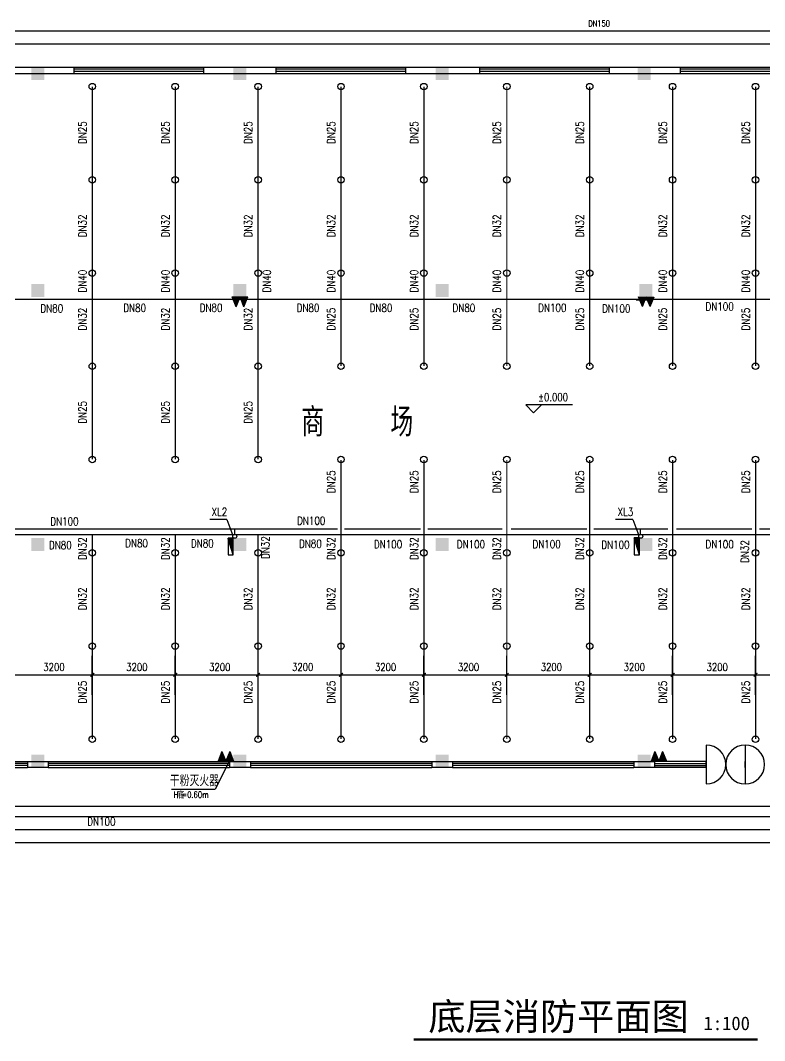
# Model space of a CAD drawing. Extents: x -59612 to 32938, y -7258 to 51372.
# Drawn here: x -39952 to -12664, y -7258 to 30161 of the extents above; entities that cross this region are included whole.
import ezdxf
from ezdxf.enums import TextEntityAlignment as Align

# ---------------------------------------------------------------- set-up
doc = ezdxf.new("R2010")
doc.units = 0
doc.header["$LTSCALE"] = 1000
doc.header["$MEASUREMENT"] = 0
doc.linetypes.add('DASH', pattern=[0.35, 0.25, -0.1])
doc.layers.get('0').update_dxf_attribs({"linetype": 'CONTINUOUS'})
for name, color, linetype in [('DIM', 2, 'CONTINUOUS'), ('P_LS_', 6, 'CONTINUOUS'), ('P_PL_', 4, 'CONTINUOUS'), ('P_PL_PT', 7, 'CONTINUOUS'), ('P_XF_GJ', 7, 'CONTINUOUS'), ('PUB_TEXT', 7, 'CONTINUOUS'), ('WALL', 4, 'CONTINUOUS'), ('WINDOW_TEXT', 7, 'CONTINUOUS'), ('墙线__窗台线', 7, 'CONTINUOUS')]:
    doc.layers.add(name, color=color, linetype=linetype)
doc.styles.add('-宋体', font='', dxfattribs={"width": 0.8})
doc.styles.add('_HZTXT', font='txt.shx', dxfattribs={"width": 0.8, "bigfont": 'hztxt.shx'})
doc.styles.add('DIM_FONT', font='SIMPLEX.shx', dxfattribs={"width": 0.8})
doc.styles.add('SIMPLEX', font='SIMPLEX.SHX')
doc.styles.get('-宋体').set_extended_font_data('SimSun')

# ---------------------------------------------------------------- blocks, each defined once
blk = doc.blocks.new('_FZH')
blk.add_solid([(-0.5, -0.5), (0.5, -0.5), (-0.5, 0.5), (0.5, 0.5)])
blk = doc.blocks.new('_WBLK')
for p, q in [((-0.5, 0.5), (0.5, 0.5)), ((0.5, 0.167), (-0.5, 0.167)), ((0.5, -0.167), (-0.5, -0.167)), ((-0.5, -0.5), (0.5, -0.5))]:
    blk.add_line(p, q)
at = {"layer": 'WINDOW_TEXT', "style": 'SIMPLEX', "flags": 9}
blk.add_attdef('A', text='', height=1, dxfattribs=at).set_placement((0, 1.5), align=Align.MIDDLE)
blk = doc.blocks.new('*X16')
at = {"color": 0}
for p, q in [((7200.39375, 5700.39375), (7201, 5700.39375)), ((7200.4, 5700.4), (7201, 5700.4)), ((7200.40625, 5700.40625), (7201, 5700.40625)), ((7200.4125, 5700.4125), (7201, 5700.4125)), ((7200.41875, 5700.41875), (7201, 5700.41875)), ((7200.425, 5700.425), (7201, 5700.425)), ((7200.43125, 5700.43125), (7201, 5700.43125)), ((7200.4375, 5700.4375), (7201, 5700.4375)), ((7200.44375, 5700.44375), (7201, 5700.44375)), ((7200.45, 5700.45), (7201, 5700.45)), ((7200.45625, 5700.45625), (7201, 5700.45625)), ((7200.4625, 5700.4625), (7201, 5700.4625)), ((7200.46875, 5700.46875), (7201, 5700.46875)), ((7200.475, 5700.475), (7201, 5700.475)), ((7200.48125, 5700.48125), (7201, 5700.48125)), ((7200.4875, 5700.4875), (7201, 5700.4875)), ((7200.49375, 5700.49375), (7201, 5700.49375)), ((7200.5, 5700.5), (7201, 5700.5)), ((7200.50625, 5700.50625), (7201, 5700.50625)), ((7200.5125, 5700.5125), (7201, 5700.5125)), ((7200.51875, 5700.51875), (7201, 5700.51875)), ((7200.525, 5700.525), (7201, 5700.525)), ((7200.53125, 5700.53125), (7201, 5700.53125)), ((7200.5375, 5700.5375), (7201, 5700.5375)), ((7200.54375, 5700.54375), (7201, 5700.54375)), ((7200.55, 5700.55), (7201, 5700.55)), ((7200.55625, 5700.55625), (7201, 5700.55625)), ((7200.5625, 5700.5625), (7201, 5700.5625)), ((7200.56875, 5700.56875), (7201, 5700.56875)), ((7200.575, 5700.575), (7201, 5700.575)), ((7200.58125, 5700.58125), (7201, 5700.58125)), ((7200.5875, 5700.5875), (7201, 5700.5875)), ((7200.59375, 5700.59375), (7201, 5700.59375)), ((7200.6, 5700.6), (7201, 5700.6)), ((7200.60625, 5700.60625), (7201, 5700.60625)), ((7200.6125, 5700.6125), (7201, 5700.6125)), ((7200.61875, 5700.61875), (7201, 5700.61875)), ((7200.625, 5700.625), (7201, 5700.625)), ((7200.63125, 5700.63125), (7201, 5700.63125)), ((7200.6375, 5700.6375), (7201, 5700.6375)), ((7200.64375, 5700.64375), (7201, 5700.64375)), ((7200.65, 5700.65), (7201, 5700.65)), ((7200.65625, 5700.65625), (7201, 5700.65625)), ((7200.6625, 5700.6625), (7201, 5700.6625)), ((7200.66875, 5700.66875), (7201, 5700.66875)), ((7200.675, 5700.675), (7201, 5700.675)), ((7200.68125, 5700.68125), (7201, 5700.68125)), ((7200.6875, 5700.6875), (7201, 5700.6875)), ((7200.69375, 5700.69375), (7201, 5700.69375)), ((7200.7, 5700.7), (7201, 5700.7)), ((7200.70625, 5700.70625), (7201, 5700.70625)), ((7200.7125, 5700.7125), (7201, 5700.7125)), ((7200.71875, 5700.71875), (7201, 5700.71875)), ((7200.725, 5700.725), (7201, 5700.725)), ((7200.73125, 5700.73125), (7201, 5700.73125)), ((7200.7375, 5700.7375), (7201, 5700.7375)), ((7200.74375, 5700.74375), (7201, 5700.74375)), ((7200.75, 5700.75), (7201, 5700.75)), ((7200.75625, 5700.75625), (7201, 5700.75625)), ((7200.7625, 5700.7625), (7201, 5700.7625)), ((7200.76875, 5700.76875), (7201, 5700.76875)), ((7200.775, 5700.775), (7201, 5700.775)), ((7200.78125, 5700.78125), (7201, 5700.78125)), ((7200.7875, 5700.7875), (7201, 5700.7875)), ((7200.79375, 5700.79375), (7201, 5700.79375)), ((7200.8, 5700.8), (7201, 5700.8)), ((7200.80625, 5700.80625), (7201, 5700.80625)), ((7200.8125, 5700.8125), (7201, 5700.8125)), ((7200.81875, 5700.81875), (7201, 5700.81875)), ((7200.825, 5700.825), (7201, 5700.825)), ((7200.83125, 5700.83125), (7201, 5700.83125)), ((7200.8375, 5700.8375), (7201, 5700.8375)), ((7200.84375, 5700.84375), (7201, 5700.84375)), ((7200.85, 5700.85), (7201, 5700.85)), ((7200.85625, 5700.85625), (7201, 5700.85625)), ((7200.8625, 5700.8625), (7201, 5700.8625)), ((7200.86875, 5700.86875), (7201, 5700.86875)), ((7200.875, 5700.875), (7201, 5700.875)), ((7200.88125, 5700.88125), (7201, 5700.88125)), ((7200.8875, 5700.8875), (7201, 5700.8875)), ((7200.89375, 5700.89375), (7201, 5700.89375)), ((7200.9, 5700.9), (7201, 5700.9)), ((7200.90625, 5700.90625), (7201, 5700.90625)), ((7200.9125, 5700.9125), (7201, 5700.9125)), ((7200.91875, 5700.91875), (7201, 5700.91875)), ((7200.925, 5700.925), (7201, 5700.925)), ((7200.93125, 5700.93125), (7201, 5700.93125)), ((7200.9375, 5700.9375), (7201, 5700.9375)), ((7200.94375, 5700.94375), (7201, 5700.94375)), ((7200.95, 5700.95), (7201, 5700.95)), ((7200.95625, 5700.95625), (7201, 5700.95625)), ((7200.9625, 5700.9625), (7201, 5700.9625)), ((7200.96875, 5700.96875), (7201, 5700.96875)), ((7200.975, 5700.975), (7201, 5700.975)), ((7200.98125, 5700.98125), (7201, 5700.98125)), ((7200.9875, 5700.9875), (7201, 5700.9875)), ((7200.99375, 5700.99375), (7201, 5700.99375)), ((7200.00625, 5700.00625), (7201, 5700.00625)), ((7200.0125, 5700.0125), (7201, 5700.0125)), ((7200.01875, 5700.01875), (7201, 5700.01875)), ((7200.025, 5700.025), (7201, 5700.025)), ((7200.03125, 5700.03125), (7201, 5700.03125)), ((7200.0375, 5700.0375), (7201, 5700.0375)), ((7200.04375, 5700.04375), (7201, 5700.04375)), ((7200.05, 5700.05), (7201, 5700.05)), ((7200.05625, 5700.05625), (7201, 5700.05625)), ((7200.0625, 5700.0625), (7201, 5700.0625)), ((7200.06875, 5700.06875), (7201, 5700.06875)), ((7200.075, 5700.075), (7201, 5700.075)), ((7200.08125, 5700.08125), (7201, 5700.08125)), ((7200.0875, 5700.0875), (7201, 5700.0875)), ((7200.09375, 5700.09375), (7201, 5700.09375)), ((7200.1, 5700.1), (7201, 5700.1)), ((7200.10625, 5700.10625), (7201, 5700.10625)), ((7200.1125, 5700.1125), (7201, 5700.1125)), ((7200.11875, 5700.11875), (7201, 5700.11875)), ((7200.125, 5700.125), (7201, 5700.125)), ((7200.13125, 5700.13125), (7201, 5700.13125)), ((7200.1375, 5700.1375), (7201, 5700.1375)), ((7200.14375, 5700.14375), (7201, 5700.14375)), ((7200.15, 5700.15), (7201, 5700.15)), ((7200.15625, 5700.15625), (7201, 5700.15625)), ((7200.1625, 5700.1625), (7201, 5700.1625)), ((7200.16875, 5700.16875), (7201, 5700.16875)), ((7200.175, 5700.175), (7201, 5700.175)), ((7200.18125, 5700.18125), (7201, 5700.18125)), ((7200.1875, 5700.1875), (7201, 5700.1875)), ((7200.19375, 5700.19375), (7201, 5700.19375)), ((7200.2, 5700.2), (7201, 5700.2)), ((7200.20625, 5700.20625), (7201, 5700.20625)), ((7200.2125, 5700.2125), (7201, 5700.2125)), ((7200.21875, 5700.21875), (7201, 5700.21875)), ((7200.225, 5700.225), (7201, 5700.225)), ((7200.23125, 5700.23125), (7201, 5700.23125)), ((7200.2375, 5700.2375), (7201, 5700.2375)), ((7200.24375, 5700.24375), (7201, 5700.24375)), ((7200.25, 5700.25), (7201, 5700.25)), ((7200.25625, 5700.25625), (7201, 5700.25625)), ((7200.2625, 5700.2625), (7201, 5700.2625)), ((7200.26875, 5700.26875), (7201, 5700.26875)), ((7200.275, 5700.275), (7201, 5700.275)), ((7200.28125, 5700.28125), (7201, 5700.28125)), ((7200.2875, 5700.2875), (7201, 5700.2875)), ((7200.29375, 5700.29375), (7201, 5700.29375)), ((7200.3, 5700.3), (7201, 5700.3)), ((7200.30625, 5700.30625), (7201, 5700.30625)), ((7200.3125, 5700.3125), (7201, 5700.3125)), ((7200.31875, 5700.31875), (7201, 5700.31875)), ((7200.325, 5700.325), (7201, 5700.325)), ((7200.33125, 5700.33125), (7201, 5700.33125)), ((7200.3375, 5700.3375), (7201, 5700.3375)), ((7200.34375, 5700.34375), (7201, 5700.34375)), ((7200.35, 5700.35), (7201, 5700.35)), ((7200.35625, 5700.35625), (7201, 5700.35625)), ((7200.3625, 5700.3625), (7201, 5700.3625)), ((7200.36875, 5700.36875), (7201, 5700.36875)), ((7200.375, 5700.375), (7201, 5700.375)), ((7200.38125, 5700.38125), (7201, 5700.38125)), ((7200.3875, 5700.3875), (7201, 5700.3875))]:
    blk.add_line(p, q, dxfattribs=at)
blk = doc.blocks.new('_SXHS')
for p, q in [((0.5, 0.5), (-0.5, 0.5)), ((-0.5, 0.5), (-0.5, -0.5)), ((0.5, 0.5), (-0.5, -0.5)), ((0.5, -0.5), (0.5, 0.5)), ((-0.5, -0.5), (0.5, -0.5))]:
    blk.add_line(p, q)
at = {"rotation": 180}
blk.add_blockref('*X16', (7200.5, 5700.5), dxfattribs=at)
blk = doc.blocks.new('PM_PTA')
blk.add_circle((0, 0), 125)
blk = doc.blocks.new('_DIMX')
blk.add_line((-150, 0), (150, 0))
at = {"const_width": 50}
blk.add_lwpolyline([(-70, -70), (70, 70)], dxfattribs=at)
blk = doc.blocks.new('_LINKPT1')
blk.add_line((0, 0), (0, 0))

msp = doc.modelspace()

# ---------------------------------------------------------------- linework, layer by layer
for p, q in [((-32041.5, 19660.8), (-32184, 20017)), ((-32184, 20017), (-31899, 20017)), ((-32041.5, 19660.8), (-31899, 20017)), ((-31899, 20017), (-31614, 20017)), ((-31756.5, 19660.8), (-31899, 20017)), ((-31756.5, 19660.8), (-31614, 20017)), ((-17372.9, 19915.3), (-17087.9, 19915.3)), ((-17144.6, 19666.2), (-17287.1, 20022.5)), ((-17144.6, 19666.2), (-17002.1, 20022.5)), ((-17087.9, 19915.3), (-16802.9, 19915.3)), ((-16859.6, 19666.2), (-17002.1, 20022.5)), ((-16859.6, 19666.2), (-16717.1, 20022.5)), ((-32563.1, 3344.6), (-32705.6, 2988.4)), ((-32563.1, 3344.6), (-32420.6, 2988.4)), ((-32278.1, 3344.6), (-32420.6, 2988.4)), ((-32278.1, 3344.6), (-32135.6, 2988.4)), ((-16686.1, 3345.8), (-16828.6, 2989.6)), ((-16686.1, 3345.8), (-16543.6, 2989.6)), ((-16401.1, 3345.8), (-16543.6, 2989.6)), ((-16401.1, 3345.8), (-16258.6, 2989.6)), ((-32851, 2983), (-32566, 2983)), ((-32566, 2983), (-32281, 2983)), ((-16828.6, 2989.6), (-16543.6, 2989.6)), ((-16543.6, 2989.6), (-16258.6, 2989.6))]:
    msp.add_line(p, q)
at = {"color": 7}
for p, q in [((-37316, 5422.7), (-37316, 6855)), ((-37316, 5422.7), (-37316, 6855)), ((-37316, 5422.7), (-37316, 6855)), ((-34276, 5422.7), (-34276, 6855)), ((-34276, 5422.7), (-34276, 6855)), ((-34276, 5422.7), (-34276, 6855)), ((-31236, 5422.7), (-31236, 6855)), ((-31236, 5422.7), (-31236, 6855)), ((-31236, 5422.7), (-31236, 6855)), ((-28196, 5422.7), (-28196, 6855)), ((-28196, 5422.7), (-28196, 6855)), ((-25156, 5422.7), (-25156, 6855)), ((-25156, 5422.7), (-25156, 6855)), ((-25156, 5422.7), (-25156, 6855)), ((-22116, 5422.7), (-22116, 6855)), ((-22116, 5422.7), (-22116, 6855)), ((-22116, 5422.7), (-22116, 6855)), ((-19076, 5422.7), (-19076, 6855)), ((-19076, 5422.7), (-19076, 6855)), ((-19076, 5422.7), (-19076, 6855)), ((-16036, 5422.7), (-16036, 6855)), ((-16036, 5422.7), (-16036, 6855)), ((-12996, 5422.7), (-12996, 6855)), ((-12996, 5422.7), (-12996, 6855)), ((-12996, 5422.7), (-12996, 6855))]:
    msp.add_line(p, q, dxfattribs=at)
at = {"color": 0, "linetype": 'ByBlock'}
for p, q in [((-40356, 6155.6), (-37316, 6155.6)), ((-37316, 6155.6), (-34276, 6155.6)), ((-34276, 6155.6), (-31236, 6155.6)), ((-31236, 6155.6), (-28196, 6155.6)), ((-28196, 6155.6), (-25156, 6155.6)), ((-25156, 6155.6), (-22116, 6155.6)), ((-22116, 6155.6), (-19076, 6155.6)), ((-19076, 6155.6), (-16036, 6155.6)), ((-16036, 6155.6), (-12996, 6155.6)), ((-12996, 6155.6), (-9956, 6155.6))]:
    msp.add_line(p, q, dxfattribs=at)
for points in [[(-32184, 20017), (-32041.5, 19660.8), (-31899, 20017)], [(-31899, 20017), (-31756.5, 19660.8), (-31614, 20017)], [(-17287.1, 20022.5), (-17144.6, 19666.2), (-17002.1, 20022.5)], [(-17002.1, 20022.5), (-16859.6, 19666.2), (-16717.1, 20022.5)], [(-32705.6, 2988.4), (-32563.1, 3344.6), (-32420.6, 2988.4)], [(-32420.6, 2988.4), (-32278.1, 3344.6), (-32135.6, 2988.4)], [(-16828.6, 2989.6), (-16686.1, 3345.8), (-16543.6, 2989.6)], [(-16543.6, 2989.6), (-16401.1, 3345.8), (-16258.6, 2989.6)]]:
    msp.add_solid(points)
at = {"layer": 'DIM', "const_width": 80}
msp.add_lwpolyline([(-25526.3, -7218.2), (-12921.8, -7218.2)], dxfattribs=at)
at = {"layer": 'P_LS_', "const_width": 47.5}
for points in [[(-44210.3, 29773), (-7068, 29773)], [(-28324, 11501.1), (-47098, 11501.1)], [(-32090.9, 11317.1), (-32090.9, 11509.7)], [(-25271.6, 11501.1), (-28068.5, 11501.1)], [(-22280.4, 11501.1), (-25016.1, 11501.1)], [(-19173.4, 11501.1), (-21961, 11501.1)], [(-16203.5, 11501.1), (-18928.6, 11501.1)], [(-17218.9, 11317.1), (-17218.9, 11509.7)], [(-13128.2, 11501.1), (-15905.4, 11501.1)], [(-10115.8, 11501.1), (-12851.5, 11501.1)], [(-475, 475), (-55937.3, 475)], [(0, 0), (-55041.4, 0)]]:
    msp.add_lwpolyline(points, dxfattribs=at)
at = {"layer": 'P_PL_', "const_width": 47.5}
for points in [[(-37316, 27730.3), (-37316, 14061.6)], [(-34276, 27730.3), (-34276, 14061.6)], [(-31236, 27730.3), (-31236, 14061.6)], [(-28196, 27730.3), (-28196, 17485.2)], [(-25156, 27730.3), (-25156, 17485.2)], [(-22116, 27730.3), (-22116, 17485.2)], [(-19076, 27730.3), (-19076, 17485.2)], [(-16036, 27730.3), (-16036, 17485.2)], [(-12996, 27730.3), (-12996, 17485.2)], [(-49476, 19926.2), (-5050.4, 19926.2)], [(-28196, 14037.3), (-28196, 3798.2)], [(-25156, 14037.3), (-25156, 3798.2)], [(-22116, 14037.3), (-22116, 3798.2)], [(-19076, 14037.3), (-19076, 3798.2)], [(-16036, 14037.3), (-16036, 3798.2)], [(-12996, 14037.3), (-12996, 3798.2)], [(-46436, 11293.2), (-5998.7, 11293.2)], [(-37316, 11293.2), (-37316, 3798.2)], [(-34276, 11293.2), (-34276, 3798.2)], [(-31236, 11293.2), (-31236, 3798.2)]]:
    msp.add_lwpolyline(points, dxfattribs=at)
at = {"layer": 'PUB_TEXT'}
for p, q in [((-32382.9, 11855.9), (-32164.1, 11273.2)), ((-17496.4, 11855.9), (-17277.6, 11273.2)), ((-32798.6, 1970.3), (-32275.1, 3016))]:
    msp.add_line(p, q, dxfattribs=at)
at = {"layer": 'PUB_TEXT', "ltscale": 0.25}
msp.add_line((-34412.8, 1967), (-32813, 1967), dxfattribs=at)
at = {"layer": 'PUB_TEXT'}
for centre in [(-32092.1, 11237.6), (-17205.6, 11237.6)]:
    msp.add_circle(centre, 71.2, dxfattribs=at)
at = {"layer": 'WALL', "color": 7}
for p, q in [((-55100, 29298), (-6593, 29298)), ((-40641, 28443), (-37981, 28443)), ((-37981, 28215), (-37981, 28443)), ((-37981, 28443), (-33231, 28443)), ((-33231, 28443), (-30571, 28443)), ((-33231, 28215), (-33231, 28443)), ((-30571, 28215), (-30571, 28443)), ((-30571, 28443), (-25821, 28443)), ((-25821, 28443), (-23102.6, 28443)), ((-25821, 28215), (-25821, 28443)), ((-23102.6, 28215), (-23102.6, 28443)), ((-23094.5, 28443), (-18344.5, 28443)), ((-18344.5, 28443), (-15684.5, 28443)), ((-18344.5, 28215), (-18344.5, 28443)), ((-15751, 28215), (-15751, 28443)), ((-15751, 28443), (-11001, 28443)), ((-40641, 28215), (-37981, 28215)), ((-33231, 28367), (-37981, 28367)), ((-33231, 28291), (-37981, 28291)), ((-37981, 28215), (-33231, 28215)), ((-33231, 28215), (-30571, 28215)), ((-25821, 28367), (-30571, 28367)), ((-25821, 28291), (-30571, 28291)), ((-30571, 28215), (-25821, 28215)), ((-25821, 28215), (-23102.6, 28215)), ((-18344.5, 28367), (-23094.5, 28367)), ((-18344.5, 28291), (-23094.5, 28291)), ((-23094.5, 28215), (-18344.5, 28215)), ((-18344.5, 28215), (-15684.5, 28215)), ((-11001, 28367), (-15751, 28367)), ((-11001, 28291), (-15751, 28291)), ((-15751, 28215), (-11001, 28215)), ((-21133.4, 15771.3), (-21418.4, 16056.3)), ((-19705.7, 16056.3), (-21418.4, 16056.3)), ((-20848.4, 16056.3), (-21133.4, 15771.3)), ((-14801, 3581.5), (-14801, 2156.5)), ((-13376, 3581.5), (-13376, 2156.5)), ((-13376, 3581.5), (-13376, 2156.5)), ((-39691, 2983), (-38931, 2983)), ((-39691, 2983), (-39691, 2755)), ((-38931, 2755), (-39691, 2755)), ((-38931, 2983), (-38931, 2755)), ((-38931, 2983), (-32281, 2983)), ((-32281, 2907), (-38931, 2907)), ((-32281, 2831), (-38931, 2831)), ((-38931, 2755), (-32281, 2755)), ((-32281, 2983), (-31521, 2983)), ((-32281, 2983), (-32281, 2755)), ((-31521, 2755), (-32281, 2755)), ((-31521, 2983), (-31521, 2755)), ((-31521, 2983), (-24871, 2983)), ((-24871, 2907), (-31521, 2907)), ((-24871, 2831), (-31521, 2831)), ((-31521, 2755), (-24871, 2755)), ((-24871, 2983), (-24111, 2983)), ((-24871, 2983), (-24871, 2755)), ((-24111, 2755), (-24871, 2755)), ((-24111, 2983), (-24111, 2755)), ((-24111, 2983), (-17461, 2983)), ((-17461, 2907), (-24111, 2907)), ((-17461, 2831), (-24111, 2831)), ((-24111, 2755), (-17461, 2755)), ((-17461, 2983), (-16701, 2983)), ((-17461, 2983), (-17461, 2755)), ((-16701, 2755), (-17461, 2755)), ((-16701, 2983), (-16701, 2755)), ((-14801, 2983), (-16701, 2983)), ((-16701, 2907), (-14801, 2907)), ((-16701, 2831), (-14801, 2831)), ((-14801, 2755), (-16701, 2755)), ((-14801, 2755), (-14801, 2983)), ((-13376, 2755), (-13376, 2983)), ((-1805, 1330), (-55100, 1330)), ((-950, 950), (-55100, 950))]:
    msp.add_line(p, q, dxfattribs=at)
for centre, start, end in [((-14801, 2869), 270, 90), ((-13376, 2869), 90, 270), ((-13376, 2869), 270, 90)]:
    msp.add_arc(centre, 712.5, start, end, dxfattribs=at)
for points in [[(-39548.5, 27975.6), (-39073.5, 27975.6), (-39548.5, 28450.6), (-39073.5, 28450.6)], [(-32138.5, 27974.5), (-31663.5, 27974.5), (-32138.5, 28449.5), (-31663.5, 28449.5)], [(-24728.5, 27974.5), (-24253.5, 27974.5), (-24728.5, 28449.5), (-24253.5, 28449.5)], [(-17314.6, 27977.8), (-16839.6, 27977.8), (-17314.6, 28452.8), (-16839.6, 28452.8)], [(-24728.5, 2752.1), (-24253.5, 2752.1), (-24728.5, 3227.1), (-24253.5, 3227.1)], [(-17318.5, 2759.4), (-16843.5, 2759.4), (-17318.5, 3234.4), (-16843.5, 3234.4)]]:
    msp.add_solid(points, dxfattribs=at)
at = {"layer": '墙线__窗台线', "color": 255}
for p, q in [((-32381.7, 11860.3), (-33011, 11860.3)), ((-17495.2, 11860.3), (-18124.5, 11860.3))]:
    msp.add_line(p, q, dxfattribs=at)

# ---------------------------------------------------------------- block references
at = {"yscale": 475, "zscale": 475, "rotation": 90}
for p, xscale in [((-32041.5, 20017), 475), ((-31756.5, 20017), 475), ((-17230.4, 19915.3), 475), ((-16945.4, 19915.3), 475), ((-32708.5, 2983), -475), ((-32423.5, 2983), -475), ((-16686.1, 2989.6), -475), ((-16401.1, 2989.6), -475)]:
    msp.add_blockref('_LINKPT1', p, dxfattribs=dict(at, xscale=xscale))
at = {"color": 0, "linetype": 'ByBlock', "xscale": 0.95, "yscale": 0.95, "zscale": 0.95}
for p in [(-37316, 6159.2), (-37316, 6159.2), (-37316, 6159.2), (-37316, 6155.6), (-37316, 6155.6), (-37316, 6155.6), (-34276, 6159.2), (-34276, 6159.2), (-34276, 6159.2), (-34276, 6155.6), (-34276, 6155.6), (-34276, 6155.6), (-31236, 6159.2), (-31236, 6159.2), (-31236, 6159.2), (-31236, 6155.6), (-31236, 6155.6), (-31236, 6155.6), (-28196, 6159.2), (-28196, 6159.2), (-28196, 6155.6), (-28196, 6155.6), (-25156, 6159.2), (-25156, 6159.2), (-25156, 6159.2), (-25156, 6155.6), (-25156, 6155.6), (-25156, 6155.6), (-22116, 6159.2), (-22116, 6159.2), (-22116, 6159.2), (-22116, 6155.6), (-22116, 6155.6), (-22116, 6155.6), (-19076, 6159.2), (-19076, 6159.2), (-19076, 6159.2), (-19076, 6155.6), (-19076, 6155.6), (-19076, 6155.6), (-16036, 6159.2), (-16036, 6159.2), (-16036, 6155.6), (-16036, 6155.6), (-12996, 6159.2), (-12996, 6159.2), (-12996, 6159.2), (-12996, 6155.6), (-12996, 6155.6), (-12996, 6155.6)]:
    msp.add_blockref('_DIMX', p, dxfattribs=at)
at = {"layer": 'P_PL_PT', "xscale": 0.95, "yscale": 0.95, "zscale": 0.95}
for p in [(-37316, 27733.2), (-34276, 27733.2), (-31236, 27733.2), (-28196.6, 27733.2), (-25156.6, 27733.2), (-22116.6, 27733.2), (-19076.6, 27733.2), (-16036, 27733.2), (-12996, 27733.2), (-37316, 24313.2), (-34276, 24313.2), (-31236, 24313.2), (-28196.6, 24313.2), (-25156.6, 24313.2), (-22116.6, 24313.2), (-19076.6, 24313.2), (-16036, 24313.2), (-12996, 24313.2), (-37316, 20893.2), (-34276, 20893.2), (-31236, 20893.2), (-28196.6, 20893.2), (-25156.6, 20893.2), (-22116.6, 20893.2), (-19076.6, 20893.2), (-16036, 20893.2), (-12996, 20893.2), (-37316, 17473.2), (-34276, 17473.2), (-31236, 17473.2), (-28196.6, 17473.2), (-25156.6, 17473.2), (-22116.6, 17473.2), (-19076.6, 17473.2), (-16036, 17473.2), (-12996, 17473.2), (-37316, 14053.2), (-34276, 14053.2), (-31236, 14053.2), (-28196.6, 14053.2), (-25156.6, 14053.2), (-22116.6, 14053.2), (-19076.6, 14053.2), (-16036, 14053.2), (-12996, 14053.2), (-37316, 10633.2), (-34276, 10633.2), (-31236, 10633.2), (-28196.6, 10633.2), (-25156.6, 10633.2), (-22116.6, 10633.2), (-19076.6, 10633.2), (-16036, 10633.2), (-12996, 10633.2), (-37316, 7213.2), (-34276, 7213.2), (-31236, 7213.2), (-28196.6, 7213.2), (-25156.6, 7213.2), (-22116.6, 7213.2), (-19076.6, 7213.2), (-16036, 7213.2), (-12996, 7213.2), (-37316, 3793.2), (-34276, 3793.2), (-31236, 3793.2), (-28196.6, 3793.2), (-25156.6, 3793.2), (-22116.6, 3793.2), (-19076.6, 3793.2), (-16036, 3793.2), (-12996, 3793.2)]:
    msp.add_blockref('PM_PTA', p, dxfattribs=at)
at = {"layer": 'P_XF_GJ', "xscale": 617.5, "yscale": 190, "zscale": 617.5, "rotation": 270}
for p in [(-32244.2, 10864), (-17345.9, 10872.7)]:
    msp.add_blockref('_SXHS', p, dxfattribs=at)
at = {"layer": 'WALL', "color": 7}
for name, p, xscale, yscale, zscale in [('_FZH', (-39311, 20254), 475, 475, 475), ('_FZH', (-31901, 20254), 475, 475, 475), ('_FZH', (-24491, 20254), 475, 475, 475), ('_FZH', (-17014.5, 20254), 475, 475, 475), ('_FZH', (-39311, 10940.6), 475, 475, 475), ('_FZH', (-31901, 10940.6), 475, 475, 475), ('_FZH', (-24491, 10940.6), 475, 475, 475), ('_FZH', (-17014.5, 10940.6), 475, 475, 475), ('_FZH', (-39311, 2997.1), 475, 475, 475), ('_FZH', (-31901, 2997.1), 475, 475, 475), ('_WBLK', (-40641, 2869), 1900, 227.9999999999999, 1900)]:
    msp.add_blockref(name, p, dxfattribs=dict(at, xscale=xscale, yscale=yscale, zscale=zscale))

# ---------------------------------------------------------------- texts
at = {"color": 255, "linetype": 'DASH', "style": 'DIM_FONT', "width": 0.8}
for s, height, p in [('DN150', 225.72, (-19131.3, 29934.9)), ('DN80', 293.44, (-39219.4, 19450.6)), ('DN80', 293.44, (-36179.4, 19468)), ('DN80', 293.44, (-33377.9, 19475.8)), ('DN80', 293.44, (-29822.7, 19470.8)), ('DN80', 293.44, (-27146.8, 19468)), ('DN80', 293.44, (-24106.8, 19468)), ('DN100', 293.44, (-20965, 19472.8)), ('DN100', 293.44, (-18620.8, 19443.4)), ('DN100', 293.44, (-14829.4, 19520.5)), ('XL2', 293.44, (-32941.2, 11987.1)), ('XL3', 293.44, (-18054.7, 11987.1)), ('DN100', 293.44, (-38856, 11637.5)), ('DN100', 293.44, (-29806.6, 11664.7)), ('DN80', 293.44, (-38904.6, 10768.1)), ('DN80', 293.44, (-36109.4, 10838)), ('DN80', 293.44, (-33699.2, 10831.8)), ('DN80', 293.44, (-29735.2, 10818.4)), ('DN100', 293.44, (-26989.4, 10798.2)), ('DN100', 293.44, (-23949.4, 10798.2)), ('DN100', 293.44, (-21174.9, 10802.9)), ('DN100', 293.44, (-18650.6, 10779.7)), ('DN100', 293.44, (-14829.4, 10798.2)), ('H =0.6Om', 225.72, (-34332.3, 1651)), ('DN100', 293.44, (-37501.7, 627.3))]:
    msp.add_text(s, height=height, dxfattribs=at).set_placement(p)
for s, p in [('DN25', (-37529.5, 25626.7)), ('DN25', (-34489.5, 25626.7)), ('DN25', (-31449.5, 25626.7)), ('DN25', (-28409.5, 25626.7)), ('DN25', (-25369.5, 25626.7)), ('DN25', (-22329.5, 25626.7)), ('DN25', (-19289.5, 25626.7)), ('DN25', (-16249.5, 25626.7)), ('DN25', (-13209.5, 25626.7)), ('DN32', (-37529.5, 22206.7)), ('DN32', (-34489.5, 22206.7)), ('DN32', (-31449.5, 22206.7)), ('DN32', (-28409.5, 22206.7)), ('DN32', (-25369.5, 22206.7)), ('DN32', (-22329.5, 22206.7)), ('DN32', (-19289.5, 22206.7)), ('DN32', (-16249.5, 22206.7)), ('DN32', (-13209.5, 22206.7)), ('DN40', (-37529.5, 20181.6)), ('DN40', (-34489.5, 20181.6)), ('DN40', (-30767.9, 20181.6)), ('DN40', (-28409.5, 20181.6)), ('DN40', (-25369.5, 20181.6)), ('DN40', (-22329.5, 20181.6)), ('DN40', (-19289.5, 20181.6)), ('DN40', (-16249.5, 20181.6)), ('DN40', (-13209.5, 20181.6)), ('DN32', (-37529.5, 18786.7)), ('DN32', (-34489.5, 18786.7)), ('DN32', (-31449.5, 18786.7)), ('DN25', (-28409.5, 18786.7)), ('DN25', (-25369.5, 18786.7)), ('DN25', (-22329.5, 18786.7)), ('DN25', (-19289.5, 18786.7)), ('DN25', (-16249.5, 18786.7)), ('DN25', (-13209.5, 18786.7)), ('DN25', (-37529.5, 15366.7)), ('DN25', (-34489.5, 15366.7)), ('DN25', (-31449.5, 15366.7)), ('DN25', (-28409.5, 12821.4)), ('DN25', (-25369.5, 12821.4)), ('DN25', (-22329.5, 12821.4)), ('DN25', (-19289.5, 12821.4)), ('DN25', (-16249.5, 12821.4)), ('DN25', (-13209.5, 12821.4)), ('DN32', (-37529.5, 10367.2)), ('DN32', (-34489.5, 10367.2)), ('DN32', (-30815.9, 10406.8)), ('DN32', (-28409.5, 10367.2)), ('DN32', (-25369.5, 10367.2)), ('DN32', (-22329.5, 10367.2)), ('DN32', (-19289.5, 10367.2)), ('DN32', (-16249.5, 10367.2)), ('DN32', (-13244.5, 10262.4)), ('DN32', (-37529.5, 8526.7)), ('DN32', (-34489.5, 8526.7)), ('DN32', (-31449.5, 8526.7)), ('DN32', (-28409.5, 8526.7)), ('DN32', (-25369.5, 8526.7)), ('DN32', (-22329.5, 8526.7)), ('DN32', (-19289.5, 8526.7)), ('DN32', (-16249.5, 8526.7)), ('DN32', (-13209.5, 8526.7)), ('DN25', (-37529.5, 5106.7)), ('DN25', (-34489.5, 5106.7)), ('DN25', (-31449.5, 5106.7)), ('DN25', (-28409.5, 5106.7)), ('DN25', (-25369.5, 5106.7)), ('DN25', (-22329.5, 5106.7)), ('DN25', (-19289.5, 5106.7)), ('DN25', (-16249.5, 5106.7)), ('DN25', (-13209.5, 5106.7))]:
    msp.add_text(s, height=293.44, rotation=90, dxfattribs=at).set_placement(p)
at = {"color": 7, "linetype": 'ByBlock', "char_height": 285, "attachment_point": 5, "style": 'DIM_FONT'}
for insert in [(-38721.1, 6440.6), (-35681.1, 6440.6), (-32641.1, 6440.6), (-29601.1, 6440.6), (-26561.1, 6440.6), (-23521.1, 6440.6), (-20481.1, 6440.6), (-17441.1, 6440.6), (-14401.1, 6440.6)]:
    msp.add_mtext('3200', dxfattribs=dict(at, insert=insert))
at = {"layer": 'PUB_TEXT', "color": 255, "style": '_HZTXT', "width": 0.8}
for s, height, p in [('干粉灭火器', 410.4, (-34473.6, 2071.8)), ('底', 246.2, (-34211.5, 1613.9))]:
    msp.add_text(s, height=height, dxfattribs=at).set_placement(p)
at = {"layer": 'PUB_TEXT', "color": 7, "style": '-宋体'}
for s, height, p in [('底层消防平面图', 1000, (-24992.2, -6874.9)), ('1:100', 500, (-14901.9, -6873.5))]:
    msp.add_text(s, height=height, dxfattribs=at).set_placement(p)
at = {"layer": 'WALL', "color": 7, "style": 'DIM_FONT', "width": 0.8}
msp.add_text('%%p0.000', height=285, dxfattribs=at).set_placement((-20419.6, 16341.3), align=Align.MIDDLE)
at = {"layer": 'WALL', "color": 7, "style": '_HZTXT', "width": 0.8}
msp.add_text('商   场', height=1045, dxfattribs=at).set_placement((-29650.9, 14898.8))

doc.saveas('drawing.dxf')
